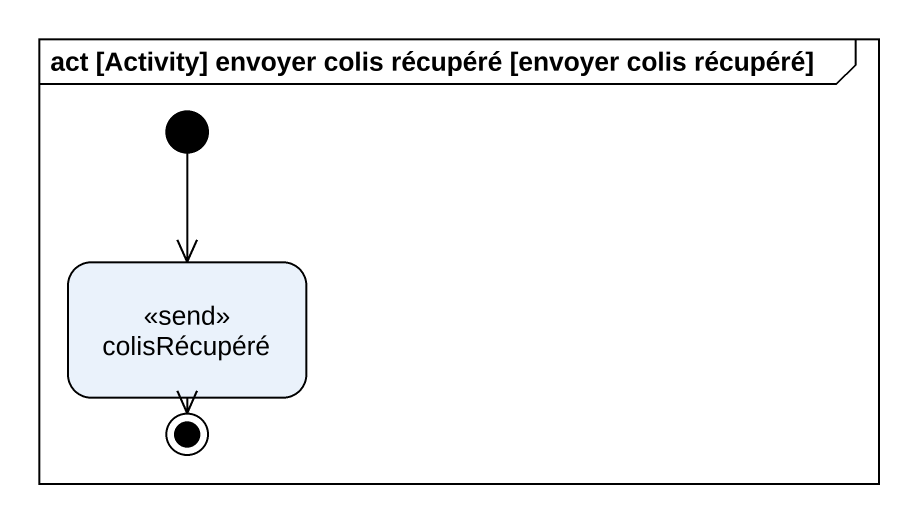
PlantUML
@startuml
mainframe act [Activity] envoyer colis récupéré [envoyer colis récupéré]
hide empty description
state colisRécupéré <<send>>
[*] --> colisRécupéré
colisRécupéré --> [*]
@enduml
